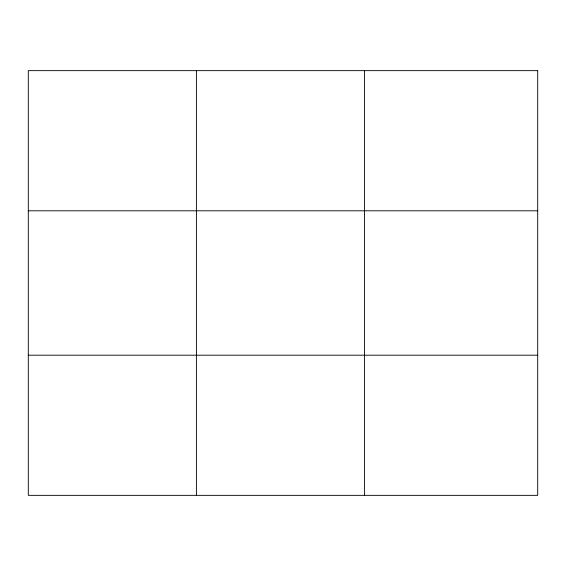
<?xml version="1.0" encoding="UTF-8"?>
<svg xmlns="http://www.w3.org/2000/svg" width="566" height="566" viewBox="0 0 566 566"><rect width="100%" height="100%" fill="white"/><g stroke="black" fill="none" stroke-linecap="round" stroke-linejoin="round"><path stroke-width="0.85" d="M196.402 495.349L196.402 70.651M364.504 495.349L364.504 70.651M28.3 210.8L537.7 210.8M28.3 355.2L537.7 355.2M537.7 70.651L537.7 495.349L28.3 495.349L28.3 70.651L537.7 70.651"/></g></svg>
